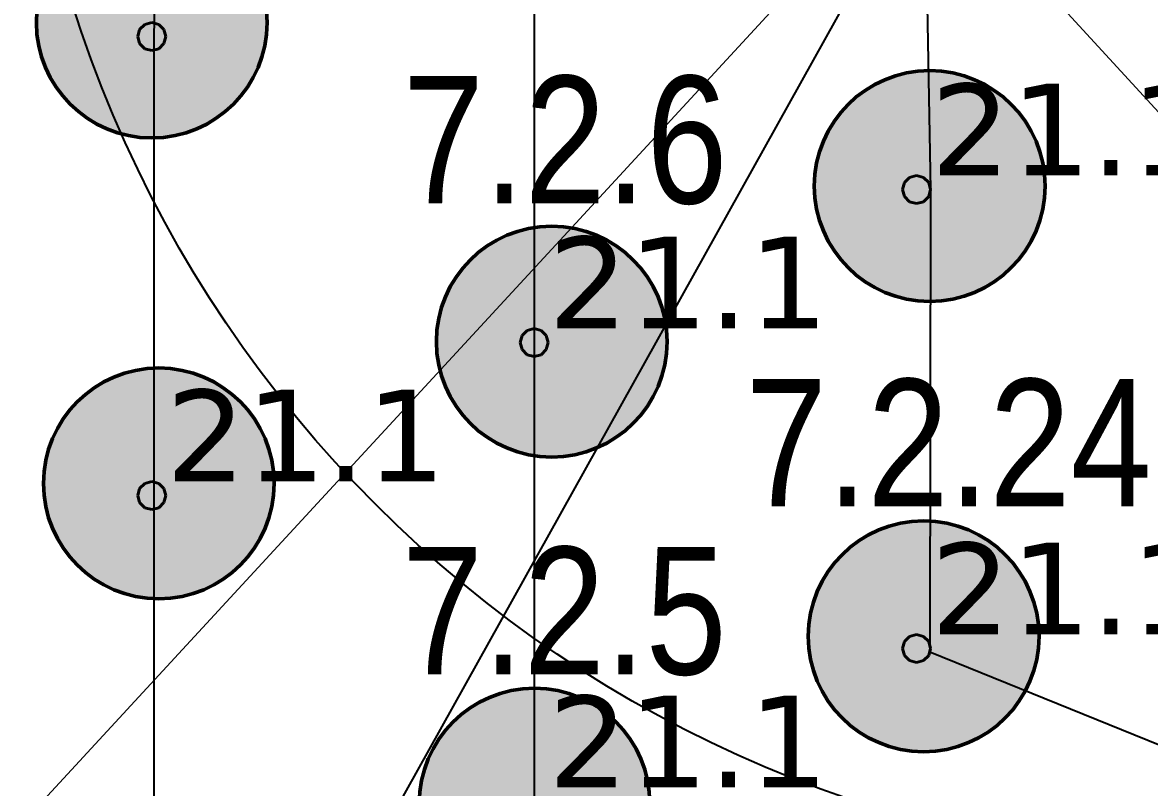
# Model space of a CAD drawing. Header units: millimetres. Extents: x -243740 to 150609, y -473655 to -165121.
# Drawn here: x -326 to 1884, y -396928 to -395428 of the extents above; entities that cross this region are included whole.
import ezdxf
from ezdxf import colors
from ezdxf.entities.mleader import LeaderData, LeaderLine
from ezdxf.enums import TextEntityAlignment as Align
from ezdxf.math import Vec2, Vec3

# ---------------------------------------------------------------- set-up
doc = ezdxf.new("R2010")
doc.units = ezdxf.units.MM
doc.layers.add('_Гр.ЩД-1C.10.4.I6.2', color=6, linetype='Continuous')
doc.layers.add('_освещение_dali', color=3, linetype='Continuous', lineweight=50)
doc.layers.add('DLX_FL2_LUM 31', color=5, linetype='Continuous', lineweight=40)
doc.layers.add('DLX_FL2_LUM 33', color=7, linetype='Continuous', lineweight=40, true_color=0xfa2205)
doc.styles.get("Standard").update_dxf_attribs({"font": 'ARIALN.TTF'})
doc.styles.add('TableTextStyle', font='')
doc.styles.add('Шрифт - 200', font='', dxfattribs={"height": 200})
doc.styles.get('TableTextStyle').set_extended_font_data('VERDANA.TTF')
doc.styles.get('Шрифт - 200').set_extended_font_data('GOST Common', italic=True)
doc.linetypes.add('Truba', pattern='A,3e-05,[4,MSH_7,S=1,R=0,X=0,Y=0],-3.022072', length=3.022102)

# ---------------------------------------------------------------- blocks, each defined once
blk = doc.blocks.new('_Dot')
at = {"color": 0, "linetype": 'ByBlock', "lineweight": -2}
blk.add_line((-0.5, 0), (-1, 0), dxfattribs=at)
at = {"color": 0, "linetype": 'ByBlock', "const_width": 0.5}
blk.add_lwpolyline([(-0.25, 0, 1), (0.25, 0, 1)], format="xyb", close=True, dxfattribs=at)
blk = doc.blocks.new('A$Caabd1818')
at = {"layer": 'DLX_FL2_LUM 31'}
for points in [[(-4069.7, 2066.3, 0), (-4066, 2080, 0)], [(-4066, 2080, 0), (-4069.7, 2066.3, 0)], [(-4066, 2080, 0), (-4069.7, 2066.3, 0)], [(-4069.7, 2066.3, 0), (-4066, 2080, 0)], [(-4066, 2080, 0), (-4055.9, 2090.1, 0)], [(-4055.9, 2090.1, 0), (-4066, 2080, 0)], [(-4055.9, 2090.1, 0), (-4066, 2080, 0)], [(-4066, 2080, 0), (-4055.9, 2090.1, 0)], [(-4066, 2080, 0), (-4066, 2080, 0)], [(-4066, 2080, 0), (-4066, 2080, 0)], [(-4055.9, 2090.1, 0), (-4042.2, 2093.8, 0)], [(-4042.2, 2093.8, 0), (-4055.9, 2090.1, 0)], [(-4042.2, 2093.8, 0), (-4055.9, 2090.1, 0)], [(-4055.9, 2090.1, 0), (-4042.2, 2093.8, 0)], [(-4055.9, 2090.1, 0), (-4055.9, 2090.1, 0)], [(-4055.9, 2090.1, 0), (-4055.9, 2090.1, 0)], [(-4042.2, 2093.8, 0), (-4042.2, 2093.8, 0)], [(-4042.2, 2093.8, 0), (-4028.4, 2090.1, 0)], [(-4028.4, 2090.1, 0), (-4042.2, 2093.8, 0)], [(-4042.2, 2093.8, 0), (-4042.2, 2093.8, 0)], [(-4028.4, 2090.1, 0), (-4042.2, 2093.8, 0)], [(-4042.2, 2093.8, 0), (-4028.4, 2090.1, 0)], [(-4028.4, 2090.1, 0), (-4028.4, 2090.1, 0)], [(-4028.4, 2090.1, 0), (-4018.4, 2080, 0)], [(-4018.4, 2080, 0), (-4028.4, 2090.1, 0)], [(-4028.4, 2090.1, 0), (-4028.4, 2090.1, 0)], [(-4018.4, 2080, 0), (-4028.4, 2090.1, 0)], [(-4028.4, 2090.1, 0), (-4018.4, 2080, 0)], [(-4018.4, 2080, 0), (-4018.4, 2080, 0)], [(-4018.4, 2080, 0), (-4014.7, 2066.3, 0)], [(-4014.7, 2066.3, 0), (-4018.4, 2080, 0)], [(-4018.4, 2080, 0), (-4018.4, 2080, 0)], [(-4014.7, 2066.3, 0), (-4018.4, 2080, 0)], [(-4018.4, 2080, 0), (-4014.7, 2066.3, 0)], [(-4066, 2052.5, 0), (-4069.7, 2066.3, 0)], [(-4069.7, 2066.3, 0), (-4069.7, 2066.3, 0)], [(-4069.7, 2066.3, 0), (-4066, 2052.5, 0)], [(-4069.7, 2066.3, 0), (-4069.7, 2066.3, 0)], [(-4069.7, 2066.3, 0), (-4066, 2052.5, 0)], [(-4066, 2052.5, 0), (-4069.7, 2066.3, 0)], [(-4014.7, 2066.3, 0), (-4018.4, 2052.5, 0)], [(-4018.4, 2052.5, 0), (-4014.7, 2066.3, 0)], [(-4018.4, 2052.5, 0), (-4014.7, 2066.3, 0)], [(-4014.7, 2066.3, 0), (-4018.4, 2052.5, 0)], [(-4014.7, 2066.3, 0), (-4014.7, 2066.3, 0)], [(-4014.7, 2066.3, 0), (-4014.7, 2066.3, 0)], [(-4055.9, 2042.5, 0), (-4066, 2052.5, 0)], [(-4066, 2052.5, 0), (-4066, 2052.5, 0)], [(-4066, 2052.5, 0), (-4055.9, 2042.5, 0)], [(-4066, 2052.5, 0), (-4066, 2052.5, 0)], [(-4066, 2052.5, 0), (-4055.9, 2042.5, 0)], [(-4055.9, 2042.5, 0), (-4066, 2052.5, 0)], [(-4042.2, 2038.8, 0), (-4055.9, 2042.5, 0)], [(-4055.9, 2042.5, 0), (-4055.9, 2042.5, 0)], [(-4055.9, 2042.5, 0), (-4042.2, 2038.8, 0)], [(-4055.9, 2042.5, 0), (-4055.9, 2042.5, 0)], [(-4055.9, 2042.5, 0), (-4042.2, 2038.8, 0)], [(-4042.2, 2038.8, 0), (-4055.9, 2042.5, 0)], [(-4028.4, 2042.5, 0), (-4042.2, 2038.8, 0)], [(-4042.2, 2038.8, 0), (-4028.4, 2042.5, 0)], [(-4042.2, 2038.8, 0), (-4028.4, 2042.5, 0)], [(-4028.4, 2042.5, 0), (-4042.2, 2038.8, 0)], [(-4042.2, 2038.8, 0), (-4042.2, 2038.8, 0)], [(-4042.2, 2038.8, 0), (-4042.2, 2038.8, 0)], [(-4018.4, 2052.5, 0), (-4028.4, 2042.5, 0)], [(-4028.4, 2042.5, 0), (-4018.4, 2052.5, 0)], [(-4028.4, 2042.5, 0), (-4018.4, 2052.5, 0)], [(-4018.4, 2052.5, 0), (-4028.4, 2042.5, 0)], [(-4028.4, 2042.5, 0), (-4028.4, 2042.5, 0)], [(-4028.4, 2042.5, 0), (-4028.4, 2042.5, 0)], [(-4018.4, 2052.5, 0), (-4018.4, 2052.5, 0)], [(-4018.4, 2052.5, 0), (-4018.4, 2052.5, 0)], [(-3316, 1480.1, 0), (-3305.9, 1490.1, 0)], [(-3305.9, 1490.1, 0), (-3316, 1480.1, 0)], [(-3305.9, 1490.1, 0), (-3316, 1480.1, 0)], [(-3316, 1480.1, 0), (-3305.9, 1490.1, 0)], [(-3305.9, 1490.1, 0), (-3292.2, 1493.8, 0)], [(-3292.2, 1493.8, 0), (-3305.9, 1490.1, 0)], [(-3292.2, 1493.8, 0), (-3305.9, 1490.1, 0)], [(-3305.9, 1490.1, 0), (-3292.2, 1493.8, 0)], [(-3305.9, 1490.1, 0), (-3305.9, 1490.1, 0)], [(-3305.9, 1490.1, 0), (-3305.9, 1490.1, 0)], [(-3292.2, 1493.8, 0), (-3292.2, 1493.8, 0)], [(-3292.2, 1493.8, 0), (-3278.4, 1490.1, 0)], [(-3278.4, 1490.1, 0), (-3292.2, 1493.8, 0)], [(-3292.2, 1493.8, 0), (-3292.2, 1493.8, 0)], [(-3278.4, 1490.1, 0), (-3292.2, 1493.8, 0)], [(-3292.2, 1493.8, 0), (-3278.4, 1490.1, 0)], [(-3278.4, 1490.1, 0), (-3278.4, 1490.1, 0)], [(-3278.4, 1490.1, 0), (-3268.4, 1480.1, 0)], [(-3268.4, 1480.1, 0), (-3278.4, 1490.1, 0)], [(-3278.4, 1490.1, 0), (-3278.4, 1490.1, 0)], [(-3268.4, 1480.1, 0), (-3278.4, 1490.1, 0)], [(-3278.4, 1490.1, 0), (-3268.4, 1480.1, 0)], [(-3319.7, 1466.3, 0), (-3316, 1480.1, 0)], [(-3316, 1480.1, 0), (-3319.7, 1466.3, 0)], [(-3316, 1480.1, 0), (-3319.7, 1466.3, 0)], [(-3319.7, 1466.3, 0), (-3316, 1480.1, 0)], [(-3316, 1452.6, 0), (-3319.7, 1466.3, 0)], [(-3319.7, 1466.3, 0), (-3319.7, 1466.3, 0)], [(-3319.7, 1466.3, 0), (-3316, 1452.6, 0)], [(-3319.7, 1466.3, 0), (-3319.7, 1466.3, 0)], [(-3319.7, 1466.3, 0), (-3316, 1452.6, 0)], [(-3316, 1452.6, 0), (-3319.7, 1466.3, 0)], [(-3316, 1480.1, 0), (-3316, 1480.1, 0)], [(-3316, 1480.1, 0), (-3316, 1480.1, 0)], [(-3268.4, 1480.1, 0), (-3268.4, 1480.1, 0)], [(-3268.4, 1480.1, 0), (-3264.7, 1466.3, 0)], [(-3264.7, 1466.3, 0), (-3268.4, 1480.1, 0)], [(-3268.4, 1480.1, 0), (-3268.4, 1480.1, 0)], [(-3264.7, 1466.3, 0), (-3268.4, 1480.1, 0)], [(-3268.4, 1480.1, 0), (-3264.7, 1466.3, 0)], [(-3264.7, 1466.3, 0), (-3268.4, 1452.6, 0)], [(-3268.4, 1452.6, 0), (-3264.7, 1466.3, 0)], [(-3268.4, 1452.6, 0), (-3264.7, 1466.3, 0)], [(-3264.7, 1466.3, 0), (-3268.4, 1452.6, 0)], [(-3264.7, 1466.3, 0), (-3264.7, 1466.3, 0)], [(-3264.7, 1466.3, 0), (-3264.7, 1466.3, 0)], [(-3305.9, 1442.5, 0), (-3316, 1452.6, 0)], [(-3316, 1452.6, 0), (-3316, 1452.6, 0)], [(-3316, 1452.6, 0), (-3305.9, 1442.5, 0)], [(-3316, 1452.6, 0), (-3316, 1452.6, 0)], [(-3316, 1452.6, 0), (-3305.9, 1442.5, 0)], [(-3305.9, 1442.5, 0), (-3316, 1452.6, 0)], [(-3292.2, 1438.8, 0), (-3305.9, 1442.5, 0)], [(-3305.9, 1442.5, 0), (-3305.9, 1442.5, 0)], [(-3305.9, 1442.5, 0), (-3292.2, 1438.8, 0)], [(-3305.9, 1442.5, 0), (-3305.9, 1442.5, 0)], [(-3305.9, 1442.5, 0), (-3292.2, 1438.8, 0)], [(-3292.2, 1438.8, 0), (-3305.9, 1442.5, 0)], [(-3278.4, 1442.5, 0), (-3292.2, 1438.8, 0)], [(-3292.2, 1438.8, 0), (-3278.4, 1442.5, 0)], [(-3292.2, 1438.8, 0), (-3278.4, 1442.5, 0)], [(-3278.4, 1442.5, 0), (-3292.2, 1438.8, 0)], [(-3292.2, 1438.8, 0), (-3292.2, 1438.8, 0)], [(-3292.2, 1438.8, 0), (-3292.2, 1438.8, 0)], [(-3268.4, 1452.6, 0), (-3278.4, 1442.5, 0)], [(-3278.4, 1442.5, 0), (-3268.4, 1452.6, 0)], [(-3278.4, 1442.5, 0), (-3268.4, 1452.6, 0)], [(-3268.4, 1452.6, 0), (-3278.4, 1442.5, 0)], [(-3278.4, 1442.5, 0), (-3278.4, 1442.5, 0)], [(-3278.4, 1442.5, 0), (-3278.4, 1442.5, 0)], [(-3268.4, 1452.6, 0), (-3268.4, 1452.6, 0)], [(-3268.4, 1452.6, 0), (-3268.4, 1452.6, 0)], [(-4055.9, 1190.1, 0), (-4042.2, 1193.8, 0)], [(-4042.2, 1193.8, 0), (-4055.9, 1190.1, 0)], [(-4042.2, 1193.8, 0), (-4055.9, 1190.1, 0)], [(-4055.9, 1190.1, 0), (-4042.2, 1193.8, 0)], [(-4042.2, 1193.8, 0), (-4042.2, 1193.8, 0)], [(-4042.2, 1193.8, 0), (-4028.4, 1190.1, 0)], [(-4028.4, 1190.1, 0), (-4042.2, 1193.8, 0)], [(-4042.2, 1193.8, 0), (-4042.2, 1193.8, 0)], [(-4028.4, 1190.1, 0), (-4042.2, 1193.8, 0)], [(-4042.2, 1193.8, 0), (-4028.4, 1190.1, 0)], [(-4069.7, 1166.3, 0), (-4066, 1180, 0)], [(-4066, 1180, 0), (-4069.7, 1166.3, 0)], [(-4066, 1180, 0), (-4069.7, 1166.3, 0)], [(-4069.7, 1166.3, 0), (-4066, 1180, 0)], [(-4066, 1180, 0), (-4055.9, 1190.1, 0)], [(-4055.9, 1190.1, 0), (-4066, 1180, 0)], [(-4055.9, 1190.1, 0), (-4066, 1180, 0)], [(-4066, 1180, 0), (-4055.9, 1190.1, 0)], [(-4066, 1180, 0), (-4066, 1180, 0)], [(-4066, 1180, 0), (-4066, 1180, 0)], [(-4055.9, 1190.1, 0), (-4055.9, 1190.1, 0)], [(-4055.9, 1190.1, 0), (-4055.9, 1190.1, 0)], [(-4028.4, 1190.1, 0), (-4028.4, 1190.1, 0)], [(-4028.4, 1190.1, 0), (-4018.4, 1180, 0)], [(-4018.4, 1180, 0), (-4028.4, 1190.1, 0)], [(-4028.4, 1190.1, 0), (-4028.4, 1190.1, 0)], [(-4018.4, 1180, 0), (-4028.4, 1190.1, 0)], [(-4028.4, 1190.1, 0), (-4018.4, 1180, 0)], [(-4018.4, 1180, 0), (-4018.4, 1180, 0)], [(-4018.4, 1180, 0), (-4014.7, 1166.3, 0)], [(-4014.7, 1166.3, 0), (-4018.4, 1180, 0)], [(-4018.4, 1180, 0), (-4018.4, 1180, 0)], [(-4014.7, 1166.3, 0), (-4018.4, 1180, 0)], [(-4018.4, 1180, 0), (-4014.7, 1166.3, 0)], [(-4066, 1152.5, 0), (-4069.7, 1166.3, 0)], [(-4069.7, 1166.3, 0), (-4069.7, 1166.3, 0)], [(-4069.7, 1166.3, 0), (-4066, 1152.5, 0)], [(-4069.7, 1166.3, 0), (-4069.7, 1166.3, 0)], [(-4069.7, 1166.3, 0), (-4066, 1152.5, 0)], [(-4066, 1152.5, 0), (-4069.7, 1166.3, 0)], [(-4055.9, 1142.4, 0), (-4066, 1152.5, 0)], [(-4066, 1152.5, 0), (-4066, 1152.5, 0)], [(-4066, 1152.5, 0), (-4055.9, 1142.4, 0)], [(-4066, 1152.5, 0), (-4066, 1152.5, 0)], [(-4066, 1152.5, 0), (-4055.9, 1142.4, 0)], [(-4055.9, 1142.4, 0), (-4066, 1152.5, 0)], [(-4018.4, 1152.5, 0), (-4028.4, 1142.4, 0)], [(-4028.4, 1142.4, 0), (-4018.4, 1152.5, 0)], [(-4028.4, 1142.4, 0), (-4018.4, 1152.5, 0)], [(-4018.4, 1152.5, 0), (-4028.4, 1142.4, 0)], [(-4014.7, 1166.3, 0), (-4018.4, 1152.5, 0)], [(-4018.4, 1152.5, 0), (-4014.7, 1166.3, 0)], [(-4018.4, 1152.5, 0), (-4014.7, 1166.3, 0)], [(-4014.7, 1166.3, 0), (-4018.4, 1152.5, 0)], [(-4018.4, 1152.5, 0), (-4018.4, 1152.5, 0)], [(-4018.4, 1152.5, 0), (-4018.4, 1152.5, 0)], [(-4014.7, 1166.3, 0), (-4014.7, 1166.3, 0)], [(-4014.7, 1166.3, 0), (-4014.7, 1166.3, 0)], [(-4042.2, 1138.8, 0), (-4055.9, 1142.4, 0)], [(-4055.9, 1142.4, 0), (-4055.9, 1142.4, 0)], [(-4055.9, 1142.4, 0), (-4042.2, 1138.8, 0)], [(-4055.9, 1142.4, 0), (-4055.9, 1142.4, 0)], [(-4055.9, 1142.4, 0), (-4042.2, 1138.8, 0)], [(-4042.2, 1138.8, 0), (-4055.9, 1142.4, 0)], [(-4028.4, 1142.4, 0), (-4042.2, 1138.8, 0)], [(-4042.2, 1138.8, 0), (-4028.4, 1142.4, 0)], [(-4042.2, 1138.8, 0), (-4028.4, 1142.4, 0)], [(-4028.4, 1142.4, 0), (-4042.2, 1138.8, 0)], [(-4042.2, 1138.8, 0), (-4042.2, 1138.8, 0)], [(-4042.2, 1138.8, 0), (-4042.2, 1138.8, 0)], [(-4028.4, 1142.4, 0), (-4028.4, 1142.4, 0)], [(-4028.4, 1142.4, 0), (-4028.4, 1142.4, 0)]]:
    blk.add_polyline3d(points, dxfattribs=at)
at = {"layer": 'DLX_FL2_LUM 33'}
for points in [[(-2555.9, 1790.2, 0), (-2542.2, 1793.9, 0)], [(-2542.2, 1793.9, 0), (-2555.9, 1790.2, 0)], [(-2542.2, 1793.9, 0), (-2555.9, 1790.2, 0)], [(-2555.9, 1790.2, 0), (-2542.2, 1793.9, 0)], [(-2542.2, 1793.9, 0), (-2542.2, 1793.9, 0)], [(-2542.2, 1793.9, 0), (-2528.4, 1790.2, 0)], [(-2528.4, 1790.2, 0), (-2542.2, 1793.9, 0)], [(-2542.2, 1793.9, 0), (-2542.2, 1793.9, 0)], [(-2528.4, 1790.2, 0), (-2542.2, 1793.9, 0)], [(-2542.2, 1793.9, 0), (-2528.4, 1790.2, 0)], [(-2569.7, 1766.4, 0), (-2566, 1780.1, 0)], [(-2566, 1780.1, 0), (-2569.7, 1766.4, 0)], [(-2566, 1780.1, 0), (-2569.7, 1766.4, 0)], [(-2569.7, 1766.4, 0), (-2566, 1780.1, 0)], [(-2566, 1780.1, 0), (-2555.9, 1790.2, 0)], [(-2555.9, 1790.2, 0), (-2566, 1780.1, 0)], [(-2555.9, 1790.2, 0), (-2566, 1780.1, 0)], [(-2566, 1780.1, 0), (-2555.9, 1790.2, 0)], [(-2566, 1780.1, 0), (-2566, 1780.1, 0)], [(-2566, 1780.1, 0), (-2566, 1780.1, 0)], [(-2555.9, 1790.2, 0), (-2555.9, 1790.2, 0)], [(-2555.9, 1790.2, 0), (-2555.9, 1790.2, 0)], [(-2528.4, 1790.2, 0), (-2528.4, 1790.2, 0)], [(-2528.4, 1790.2, 0), (-2518.4, 1780.1, 0)], [(-2518.4, 1780.1, 0), (-2528.4, 1790.2, 0)], [(-2528.4, 1790.2, 0), (-2528.4, 1790.2, 0)], [(-2518.4, 1780.1, 0), (-2528.4, 1790.2, 0)], [(-2528.4, 1790.2, 0), (-2518.4, 1780.1, 0)], [(-2518.4, 1780.1, 0), (-2518.4, 1780.1, 0)], [(-2518.4, 1780.1, 0), (-2514.7, 1766.4, 0)], [(-2514.7, 1766.4, 0), (-2518.4, 1780.1, 0)], [(-2518.4, 1780.1, 0), (-2518.4, 1780.1, 0)], [(-2514.7, 1766.4, 0), (-2518.4, 1780.1, 0)], [(-2518.4, 1780.1, 0), (-2514.7, 1766.4, 0)], [(-2566, 1752.6, 0), (-2569.7, 1766.4, 0)], [(-2569.7, 1766.4, 0), (-2569.7, 1766.4, 0)], [(-2569.7, 1766.4, 0), (-2566, 1752.6, 0)], [(-2569.7, 1766.4, 0), (-2569.7, 1766.4, 0)], [(-2569.7, 1766.4, 0), (-2566, 1752.6, 0)], [(-2566, 1752.6, 0), (-2569.7, 1766.4, 0)], [(-2555.9, 1742.5, 0), (-2566, 1752.6, 0)], [(-2566, 1752.6, 0), (-2566, 1752.6, 0)], [(-2566, 1752.6, 0), (-2555.9, 1742.5, 0)], [(-2566, 1752.6, 0), (-2566, 1752.6, 0)], [(-2566, 1752.6, 0), (-2555.9, 1742.5, 0)], [(-2555.9, 1742.5, 0), (-2566, 1752.6, 0)], [(-2518.4, 1752.6, 0), (-2528.4, 1742.5, 0)], [(-2528.4, 1742.5, 0), (-2518.4, 1752.6, 0)], [(-2528.4, 1742.5, 0), (-2518.4, 1752.6, 0)], [(-2518.4, 1752.6, 0), (-2528.4, 1742.5, 0)], [(-2514.7, 1766.4, 0), (-2518.4, 1752.6, 0)], [(-2518.4, 1752.6, 0), (-2514.7, 1766.4, 0)], [(-2518.4, 1752.6, 0), (-2514.7, 1766.4, 0)], [(-2514.7, 1766.4, 0), (-2518.4, 1752.6, 0)], [(-2518.4, 1752.6, 0), (-2518.4, 1752.6, 0)], [(-2518.4, 1752.6, 0), (-2518.4, 1752.6, 0)], [(-2514.7, 1766.4, 0), (-2514.7, 1766.4, 0)], [(-2514.7, 1766.4, 0), (-2514.7, 1766.4, 0)], [(-2542.2, 1738.9, 0), (-2555.9, 1742.5, 0)], [(-2555.9, 1742.5, 0), (-2555.9, 1742.5, 0)], [(-2555.9, 1742.5, 0), (-2542.2, 1738.9, 0)], [(-2555.9, 1742.5, 0), (-2555.9, 1742.5, 0)], [(-2555.9, 1742.5, 0), (-2542.2, 1738.9, 0)], [(-2542.2, 1738.9, 0), (-2555.9, 1742.5, 0)], [(-2528.4, 1742.5, 0), (-2542.2, 1738.9, 0)], [(-2542.2, 1738.9, 0), (-2528.4, 1742.5, 0)], [(-2542.2, 1738.9, 0), (-2528.4, 1742.5, 0)], [(-2528.4, 1742.5, 0), (-2542.2, 1738.9, 0)], [(-2542.2, 1738.9, 0), (-2542.2, 1738.9, 0)], [(-2542.2, 1738.9, 0), (-2542.2, 1738.9, 0)], [(-2528.4, 1742.5, 0), (-2528.4, 1742.5, 0)], [(-2528.4, 1742.5, 0), (-2528.4, 1742.5, 0)], [(-2566, 880.1, 0), (-2555.9, 890.1, 0)], [(-2555.9, 890.1, 0), (-2566, 880.1, 0)], [(-2555.9, 890.1, 0), (-2566, 880.1, 0)], [(-2566, 880.1, 0), (-2555.9, 890.1, 0)], [(-2555.9, 890.1, 0), (-2542.2, 893.8, 0)], [(-2542.2, 893.8, 0), (-2555.9, 890.1, 0)], [(-2542.2, 893.8, 0), (-2555.9, 890.1, 0)], [(-2555.9, 890.1, 0), (-2542.2, 893.8, 0)], [(-2555.9, 890.1, 0), (-2555.9, 890.1, 0)], [(-2555.9, 890.1, 0), (-2555.9, 890.1, 0)], [(-2542.2, 893.8, 0), (-2542.2, 893.8, 0)], [(-2542.2, 893.8, 0), (-2528.4, 890.1, 0)], [(-2528.4, 890.1, 0), (-2542.2, 893.8, 0)], [(-2542.2, 893.8, 0), (-2542.2, 893.8, 0)], [(-2528.4, 890.1, 0), (-2542.2, 893.8, 0)], [(-2542.2, 893.8, 0), (-2528.4, 890.1, 0)], [(-2528.4, 890.1, 0), (-2528.4, 890.1, 0)], [(-2528.4, 890.1, 0), (-2518.4, 880.1, 0)], [(-2518.4, 880.1, 0), (-2528.4, 890.1, 0)], [(-2528.4, 890.1, 0), (-2528.4, 890.1, 0)], [(-2518.4, 880.1, 0), (-2528.4, 890.1, 0)], [(-2528.4, 890.1, 0), (-2518.4, 880.1, 0)], [(-2569.7, 866.3, 0), (-2566, 880.1, 0)], [(-2566, 880.1, 0), (-2569.7, 866.3, 0)], [(-2566, 880.1, 0), (-2569.7, 866.3, 0)], [(-2569.7, 866.3, 0), (-2566, 880.1, 0)], [(-2566, 852.6, 0), (-2569.7, 866.3, 0)], [(-2569.7, 866.3, 0), (-2569.7, 866.3, 0)], [(-2569.7, 866.3, 0), (-2566, 852.6, 0)], [(-2569.7, 866.3, 0), (-2569.7, 866.3, 0)], [(-2569.7, 866.3, 0), (-2566, 852.6, 0)], [(-2566, 852.6, 0), (-2569.7, 866.3, 0)], [(-2566, 880.1, 0), (-2566, 880.1, 0)], [(-2566, 880.1, 0), (-2566, 880.1, 0)], [(-2518.4, 880.1, 0), (-2518.4, 880.1, 0)], [(-2518.4, 880.1, 0), (-2514.7, 866.3, 0)], [(-2514.7, 866.3, 0), (-2518.4, 880.1, 0)], [(-2518.4, 880.1, 0), (-2518.4, 880.1, 0)], [(-2514.7, 866.3, 0), (-2518.4, 880.1, 0)], [(-2518.4, 880.1, 0), (-2514.7, 866.3, 0)], [(-2514.7, 866.3, 0), (-2518.4, 852.6, 0)], [(-2518.4, 852.6, 0), (-2514.7, 866.3, 0)], [(-2518.4, 852.6, 0), (-2514.7, 866.3, 0)], [(-2514.7, 866.3, 0), (-2518.4, 852.6, 0)], [(-2514.7, 866.3, 0), (-2514.7, 866.3, 0)], [(-2514.7, 866.3, 0), (-2514.7, 866.3, 0)], [(-2555.9, 842.5, 0), (-2566, 852.6, 0)], [(-2566, 852.6, 0), (-2566, 852.6, 0)], [(-2566, 852.6, 0), (-2555.9, 842.5, 0)], [(-2566, 852.6, 0), (-2566, 852.6, 0)], [(-2566, 852.6, 0), (-2555.9, 842.5, 0)], [(-2555.9, 842.5, 0), (-2566, 852.6, 0)], [(-2542.2, 838.8, 0), (-2555.9, 842.5, 0)], [(-2555.9, 842.5, 0), (-2555.9, 842.5, 0)], [(-2555.9, 842.5, 0), (-2542.2, 838.8, 0)], [(-2555.9, 842.5, 0), (-2555.9, 842.5, 0)], [(-2555.9, 842.5, 0), (-2542.2, 838.8, 0)], [(-2542.2, 838.8, 0), (-2555.9, 842.5, 0)], [(-2528.4, 842.5, 0), (-2542.2, 838.8, 0)], [(-2542.2, 838.8, 0), (-2528.4, 842.5, 0)], [(-2542.2, 838.8, 0), (-2528.4, 842.5, 0)], [(-2528.4, 842.5, 0), (-2542.2, 838.8, 0)], [(-2518.4, 852.6, 0), (-2528.4, 842.5, 0)], [(-2528.4, 842.5, 0), (-2518.4, 852.6, 0)], [(-2528.4, 842.5, 0), (-2518.4, 852.6, 0)], [(-2518.4, 852.6, 0), (-2528.4, 842.5, 0)], [(-2528.4, 842.5, 0), (-2528.4, 842.5, 0)], [(-2528.4, 842.5, 0), (-2528.4, 842.5, 0)], [(-2518.4, 852.6, 0), (-2518.4, 852.6, 0)], [(-2518.4, 852.6, 0), (-2518.4, 852.6, 0)], [(-2542.2, 838.8, 0), (-2542.2, 838.8, 0)], [(-2542.2, 838.8, 0), (-2542.2, 838.8, 0)]]:
    blk.add_polyline3d(points, dxfattribs=at)
blk = doc.blocks.new('A$Cab2378fa')
at = {"lineweight": 25, "true_color": 0xfff5f5}
h = blk.add_hatch(color=7, dxfattribs=at)
h.dxf.hatch_style = 1
h.paths.add_polyline_path([(0, 0), (-141.6, -170.3, 0.174923), (3, -222.4, 0.197808), (162.3, -156.8)])
h.paths.add_polyline_path([(-163.2, 157.6), (0, 0), (147.8, 177.8, 0.175398), (3, 230.2, 0.209014)])
at = {"lineweight": 25}
h = blk.add_hatch(color=0, dxfattribs=at)
h.paths.add_polyline_path([(162.3, -156.8, 0.442338), (147.8, 177.8), (0, 0)])
h.paths.add_polyline_path([(-141.6, -170.3), (0, 0), (-163.2, 157.6, 0.430096)])
blk.add_circle((3, 3.9), 226.3)

msp = doc.modelspace()

# ---------------------------------------------------------------- linework, layer by layer
at = {"layer": '_Гр.ЩД-1C.10.4.I6.2', "ltscale": 100}
for points in [[(6465.8, -387799.4), (3254, -386467.3), (3055.9, -389036), (955.3, -388360.4), (795.9, -388599.8), (2511.9, -389429), (2694.5, -389206), (3604.1, -389777.9), (3666.9, -390043.7), (1425.3, -390576.7), (1362, -390311), (321.4, -390558.7), (884.7, -390004.7), (750.4, -389102.6), (1840, -391538.9), (3267.1, -390899.4), (-58.7, -393636.7), (-53.7, -394536.7), (-68.2, -395459.5), (-68.2, -396356.8), (-68.2, -397281.8)], [(678.2, -396959.7), (678.2, -396053.9), (678.2, -395157.4), (678.2, -394254.4), (678.2, -393352.1), (1434.3, -393050.3), (1453.2, -393962.4), (1455, -394855.5), (1443.3, -395105.2), (1455, -395755.4), (1453.2, -396662.3), (2180.9, -396956.7), (2180.9, -396054.4), (2180.9, -395151.8), (2180.9, -394253.1), (2180.9, -393361.6), (2933.7, -393653.4), (2933.7, -394557.6), (2933.7, -395453.9), (2933.7, -396363.6), (2933.7, -397261.6)]]:
    msp.add_lwpolyline(points, dxfattribs=at)
at = {"layer": 'Defpoints', "color": 251, "lineweight": 0, "ltscale": 100, "true_color": 0x636466}
for points in [[(-963, -392487), (3816.4, -397687.2)], [(-963, -397686.9), (3835, -392487)]]:
    msp.add_lwpolyline(points, dxfattribs=at)
at = {"layer": 'Defpoints', "color": 3, "ltscale": 100}
msp.add_circle((2066.1, -394673.9), 2403.2, dxfattribs=at)

# ---------------------------------------------------------------- block references
at = {"layer": '_освещение_dali', "color": 5, "ltscale": 100}
for p in [(-75.5, -395431.9), (708.9, -396057.6), (-61.7, -396335.6), (675.2, -396963.7)]:
    msp.add_blockref('A$Cab2378fa', p, dxfattribs=at)
at = {"layer": '_освещение_dali', "color": 1, "ltscale": 100}
for p in [(1450.2, -395752.5), (1438.3, -396635.5)]:
    msp.add_blockref('A$Cab2378fa', p, dxfattribs=at)
at = {"layer": 'Defpoints', "linetype": 'Truba', "ltscale": 100}
msp.add_blockref('A$Caabd1818', (3969.7, -397521.8), dxfattribs=at)

# ---------------------------------------------------------------- texts
at = {"layer": '_Гр.ЩД-1C.10.4.I6.2', "ltscale": 100}
for s, p in [('7.2.6', (738.3, -395857.6)), ('7.2.24', (1490.4, -396452)), ('7.2.5', (736.6, -396781.3))]:
    msp.add_text(s, height=250, dxfattribs=at).set_placement(p, align=Align.BOTTOM_CENTER)
at = {"layer": '_освещение_dali', "color": 21, "true_color": 0xffad73, "style": 'TableTextStyle'}
for s, p in [('21.1А', (1455, -395727.9)), ('21.1', (705, -396027.9)), ('21.1', (-45, -396327.9)), ('21.1А', (1455, -396627.9)), ('21.1', (705, -396927.9))]:
    msp.add_text(s, height=180, dxfattribs=at).set_placement(p)

# ---------------------------------------------------------------- leaders
at = {"layer": '_освещение_dali'}
ml = msp.add_multileader_mtext('Standard', dxfattribs=at)
ml.set_content('{\\fISOCPEUR|b0|i1|c204|p34;ВТ7.2.27}', color=256, style='Шрифт - 200')
ml.set_leader_properties()
ml.set_arrow_properties(name='DOT')
ml.build(insert=Vec2(0, 0))
ml.multileader.update_dxf_attribs({"has_dogleg": 0, "text_left_attachment_type": 6, "text_right_attachment_type": 6, "arrow_head_size": 100})
ctx = ml.context
ctx.base_point, ctx.char_height, ctx.arrow_head_size, ctx.landing_gap_size, ctx.plane_origin = Vec3(-2084.3, -398384.1), 250, 100, 200, Vec3(85706.5, -266510.7)
ctx.left_attachment, ctx.right_attachment = 6, 6
notes = []
notes.append((ctx, [(1, (1, 1, 0), (-373.7, -398384.1), (-1, 0), 8, [(1, [(1424.3, -395143.2)], 0, [])])]))
ctx.mtext.insert, ctx.mtext.flow_direction = Vec3(-1884.3, -398084.1), 5
for ctx, leaders in notes:
    for number, flags, end, landing, length, lines in leaders:
        leader = LeaderData()
        leader.index, (leader.has_last_leader_line, leader.has_dogleg_vector, leader.attachment_direction) = number, flags
        leader.last_leader_point, leader.dogleg_vector, leader.dogleg_length = Vec3(end), Vec3(landing), length
        for number, points, colour, breaks in lines:
            line = LeaderLine()
            line.index, line.vertices, line.color, line.breaks = number, Vec3.list(points), colors.encode_raw_color(colour), breaks
            leader.lines.append(line)
        ctx.leaders.append(leader)

doc.saveas('drawing.dxf')
